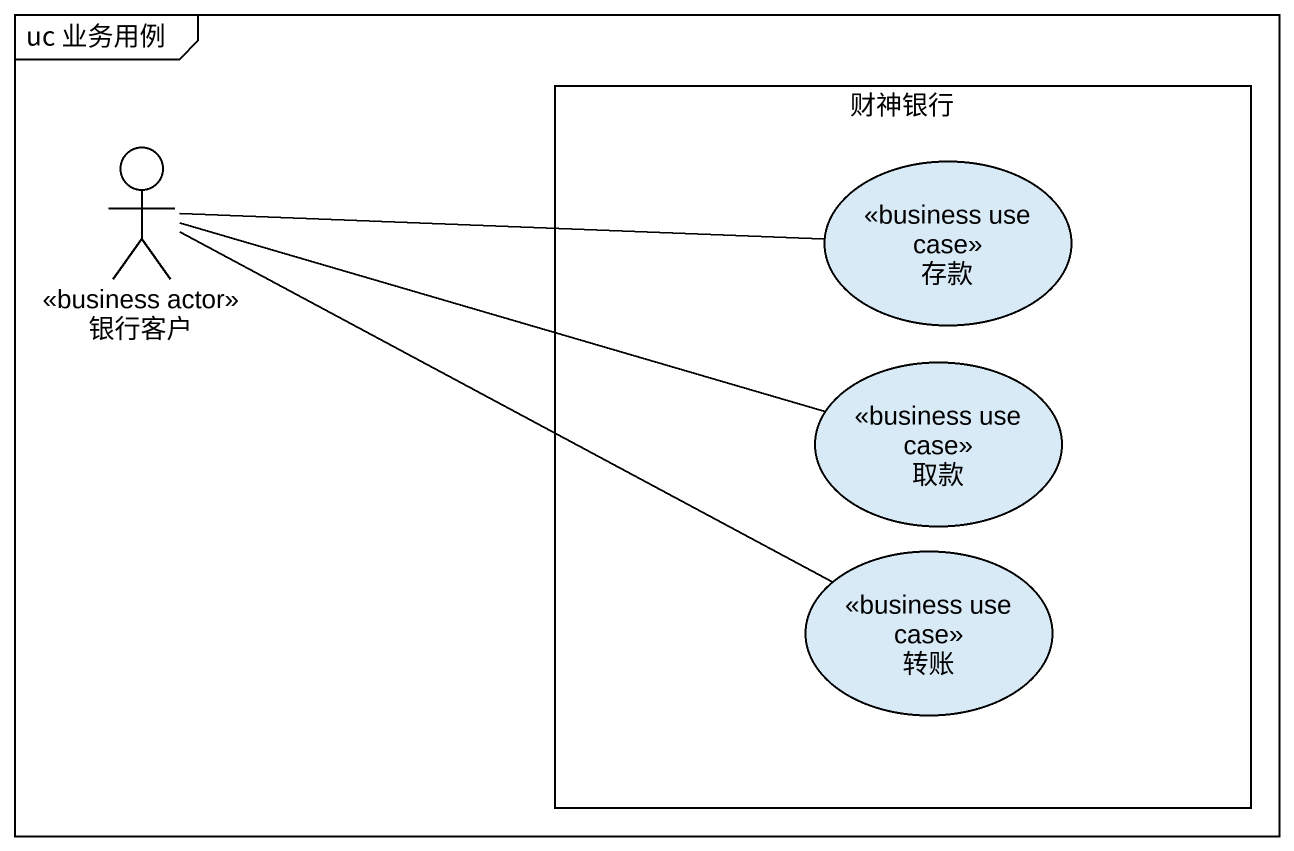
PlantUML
@startuml
mainframe uc 业务用例
actor 银行客户 <<business actor>>
rectangle 财神银行 {
  usecase 存款 <<business use case>>
  usecase 取款 <<business use case>>
  usecase 转账 <<business use case>>
}
银行客户 -right- 存款
银行客户 -right- 取款
银行客户 -right- 转账
@enduml
